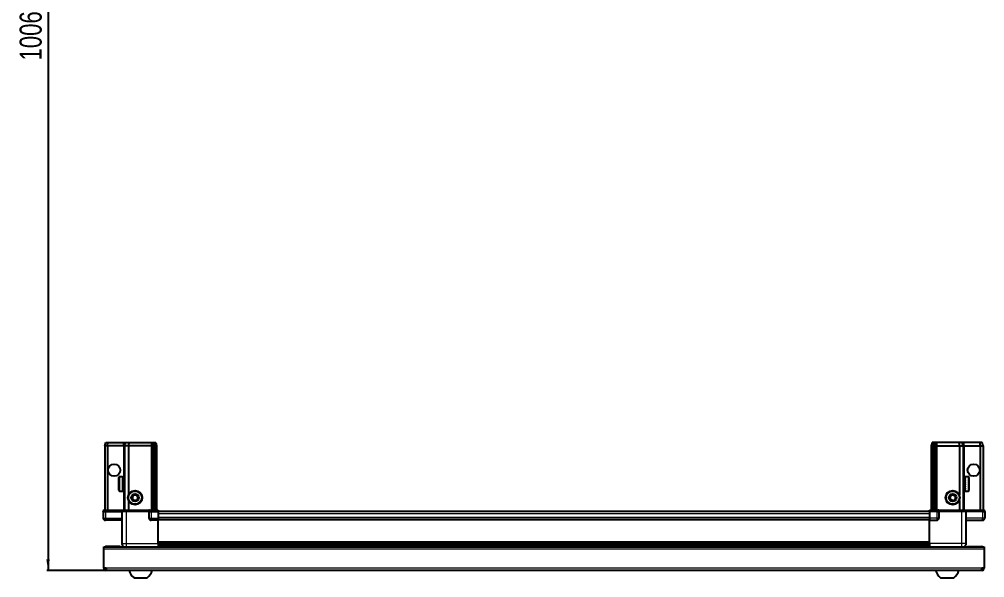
# Model space of a CAD drawing. Header units: millimetres. Extents: x 834 to 3848, y -110 to 2034.
# Drawn here: x 882 to 1758, y -110 to 396 of the extents above; entities that cross this region are included whole.
import ezdxf

# ---------------------------------------------------------------- set-up
doc = ezdxf.new("R2010")
doc.units = ezdxf.units.MM
doc.layers.add('FORMAT', color=7, linetype='Continuous')
doc.styles.add('SLDTEXTSTYLE0', font='TXT', dxfattribs={"width": 0.75})
doc.dimstyles.new('SLDDIMSTYLE0', dxfattribs={"dimtxt": 20, "dimasz": 10, "dimexe": 0, "dimexo": 0.0625, "dimgap": 5, "dimtad": 2, "dimdec": 1, "dimrnd": 1e-09, "dimzin": 12, "dimdsep": 46, "dimtxsty": 'SLDTEXTSTYLE0', "dimsah": 1, "dimcen": 0.09, "dimadec": 0, "dimazin": 3, "dimtfac": 1, "dimtofl": 0, "dimtmove": 0, "dimatfit": 3, "dimfxl": 0, "dimfrac": 2, "dimtolj": 1, "dimtzin": 12, "dimarcsym": 0})

# ---------------------------------------------------------------- blocks, each defined once
blk = doc.blocks.new('_D_8')
at = {"layer": 'FORMAT'}
for p, q in [((959.91, 902.84), (906.82, 902.84)), ((907.82, 902.84), (907.82, -103.86)), ((960.41, -103.86), (906.82, -103.86))]:
    blk.add_line(p, q, dxfattribs=at)
for points in [[(907.82, 902.84), (906.29, 892.84), (909.36, 892.84)], [(907.82, -103.86), (909.36, -93.86), (906.29, -93.86)]]:
    blk.add_solid(points, dxfattribs=at)
at = {"layer": 'FORMAT', "insert": (882.04, 358.85), "char_height": 20, "attachment_point": 1, "rotation": 90, "style": 'SLDTEXTSTYLE0'}
blk.add_mtext('1006,7', dxfattribs=at)

msp = doc.modelspace()

# ---------------------------------------------------------------- linework, layer by layer
at = {"color": 7, "linetype": 'Continuous', "lineweight": 25}
for p, q in [((959.32, 9.14), (960.13, 12.14)), ((959.32, 9.14), (959.32, -49.16)), ((961.82, 9.14), (959.32, 9.14)), ((960.13, 12.14), (961.98, 12.14)), ((961.82, 9.14), (961.98, 12.14)), ((976.32, 9.14), (961.82, 9.14)), ((961.82, 9.14), (961.82, -49.16)), ((961.98, 12.14), (976.32, 12.14)), ((976.32, 12.14), (978.13, 12.14)), ((977.32, 9.14), (976.32, 9.14)), ((977.32, 9.14), (978.13, 12.14)), ((977.32, 9.14), (977.32, -49.16)), ((980.82, 9.14), (977.32, 9.14)), ((978.13, 12.14), (981.16, 12.14)), ((981.16, 12.14), (980.82, 9.14)), ((1001.32, 9.14), (980.82, 9.14)), ((980.82, 9.14), (980.82, -35.36)), ((981.16, 12.14), (1001.32, 12.14)), ((1001.32, 12.14), (1003.13, 12.14)), ((1002.32, 9.14), (1001.32, 9.14)), ((1003.13, 12.14), (1002.32, 9.14)), ((1003.32, 9.14), (1002.32, 9.14)), ((1002.32, 9.14), (1002.32, -49.16)), ((1003.13, 12.14), (1003.87, 12.14)), ((1003.87, 12.14), (1003.32, 9.14)), ((1004.82, 9.14), (1003.32, 9.14)), ((1003.32, 9.14), (1003.32, -49.16)), ((1003.87, 12.14), (1004.37, 12.14)), ((1004.37, 12.14), (1004.82, 9.14)), ((1004.37, 12.14), (1005.52, 12.14)), ((1004.82, 9.14), (1004.82, -49.16)), ((1006.32, 9.14), (1004.82, 9.14)), ((1005.52, 12.14), (1006.32, 9.14)), ((1006.32, 9.14), (1006.32, -49.16)), ((1710.13, 12.14), (1709.32, 9.14)), ((1709.32, 9.14), (1710.82, 9.14)), ((1709.32, 9.14), (1709.32, -49.16)), ((1711.28, 12.14), (1710.13, 12.14)), ((1711.28, 12.14), (1710.82, 9.14)), ((1710.82, 9.14), (1712.32, 9.14)), ((1710.82, 9.14), (1710.82, -49.16)), ((1711.78, 12.14), (1711.28, 12.14)), ((1711.78, 12.14), (1712.32, 9.14)), ((1712.52, 12.14), (1711.78, 12.14)), ((1712.32, 9.14), (1712.32, -49.16)), ((1712.32, 9.14), (1713.32, 9.14)), ((1712.52, 12.14), (1713.32, 9.14)), ((1714.32, 12.14), (1712.52, 12.14)), ((1713.32, 9.14), (1713.32, -49.16)), ((1713.32, 9.14), (1714.32, 9.14)), ((1734.49, 12.14), (1714.32, 12.14)), ((1714.32, 9.14), (1734.82, 9.14)), ((1734.49, 12.14), (1734.82, 9.14)), ((1737.52, 12.14), (1734.49, 12.14)), ((1734.82, 9.14), (1734.82, -35.36)), ((1734.82, 9.14), (1738.32, 9.14)), ((1738.32, 9.14), (1737.52, 12.14)), ((1739.32, 12.14), (1737.52, 12.14)), ((1738.32, 9.14), (1738.32, -49.16)), ((1738.32, 9.14), (1739.32, 9.14)), ((1753.67, 12.14), (1739.32, 12.14)), ((1739.32, 9.14), (1753.82, 9.14)), ((1753.82, 9.14), (1753.67, 12.14)), ((1755.52, 12.14), (1753.67, 12.14)), ((1753.82, 9.14), (1753.82, -49.16)), ((1753.82, 9.14), (1756.32, 9.14)), ((1756.32, 9.14), (1755.52, 12.14)), ((1756.32, 9.14), (1756.32, -49.16)), ((972.12, -31.06), (972.12, -19.66)), ((975.32, -18.86), (972.92, -18.86)), ((975.32, -18.86), (975.32, -18.87)), ((975.32, -18.87), (975.82, -18.87)), ((975.32, -19.06), (975.82, -19.06)), ((975.32, -19.06), (975.32, -19.28)), ((975.32, -19.28), (975.82, -19.28)), ((975.32, -19.85), (975.82, -19.85)), ((975.32, -19.85), (975.32, -20.28)), ((975.32, -20.28), (975.82, -20.28)), ((975.32, -21.19), (975.82, -21.19)), ((975.32, -21.19), (975.32, -21.78)), ((975.32, -21.78), (975.82, -21.78)), ((975.32, -22.93), (975.82, -22.93)), ((975.32, -22.93), (975.32, -23.63)), ((975.32, -23.63), (975.82, -23.63)), ((975.32, -24.91), (975.82, -24.91)), ((975.32, -24.91), (975.32, -25.65)), ((975.32, -25.06), (975.82, -25.06)), ((975.32, -25.56), (975.82, -25.56)), ((975.32, -25.65), (975.82, -25.65)), ((975.82, -19.06), (975.82, -18.87)), ((975.82, -19.28), (975.82, -19.06)), ((975.82, -19.85), (975.82, -19.28)), ((975.82, -20.28), (975.82, -19.85)), ((975.82, -21.19), (975.82, -20.28)), ((975.92, -20.96), (975.82, -20.96)), ((975.82, -21.78), (975.82, -21.19)), ((975.82, -22.93), (975.82, -21.78)), ((975.82, -23.63), (975.82, -22.93)), ((975.82, -24.91), (975.82, -23.63)), ((975.82, -25.06), (975.82, -24.91)), ((975.82, -25.65), (975.82, -25.56)), ((975.82, -26.94), (975.82, -25.65)), ((975.92, -29.76), (975.92, -20.96)), ((976.81, -22.05), (976.32, -21.36)), ((976.32, -29.36), (976.32, -21.36)), ((977.29, -21.36), (976.81, -22.05)), ((976.81, -28.67), (976.81, -22.05)), ((977.32, -21.36), (977.29, -21.36)), ((977.29, -29.36), (977.29, -21.36)), ((1738.36, -21.36), (1738.32, -21.36)), ((1738.84, -22.05), (1738.36, -21.36)), ((1738.36, -21.36), (1738.36, -29.36)), ((1739.32, -21.36), (1738.84, -22.05)), ((1738.84, -22.05), (1738.84, -28.67)), ((1739.32, -21.36), (1739.32, -29.36)), ((1739.82, -20.96), (1739.72, -20.96)), ((1739.72, -20.96), (1739.72, -29.76)), ((1742.72, -18.86), (1739.82, -18.86)), ((1740.32, -18.86), (1739.82, -18.86)), ((1739.82, -18.86), (1739.82, -18.91)), ((1739.82, -18.91), (1739.82, -19.2)), ((1740.32, -18.91), (1739.82, -18.91)), ((1740.32, -19.2), (1739.82, -19.2)), ((1739.82, -19.2), (1739.82, -19.47)), ((1740.32, -19.47), (1739.82, -19.47)), ((1739.82, -19.47), (1739.82, -20.13)), ((1740.32, -20.13), (1739.82, -20.13)), ((1739.82, -20.13), (1739.82, -20.61)), ((1739.82, -20.61), (1739.82, -21.58)), ((1740.32, -20.61), (1739.82, -20.61)), ((1740.32, -21.58), (1739.82, -21.58)), ((1739.82, -21.58), (1739.82, -22.21)), ((1739.82, -22.21), (1739.82, -23.4)), ((1740.32, -22.21), (1739.82, -22.21)), ((1740.32, -23.4), (1739.82, -23.4)), ((1739.82, -23.4), (1739.82, -24.04)), ((1740.32, -24.04), (1739.82, -24.04)), ((1739.82, -24.12), (1739.82, -25.41)), ((1740.32, -24.12), (1739.82, -24.12)), ((1740.32, -25.41), (1739.82, -25.41)), ((1740.32, -25.9), (1739.82, -25.9)), ((1739.82, -25.9), (1739.82, -26.15)), ((1739.82, -26.15), (1739.82, -27.42)), ((1740.32, -26.15), (1739.82, -26.15)), ((1740.32, -18.91), (1740.32, -18.86)), ((1740.32, -19.47), (1740.32, -19.2)), ((1740.32, -20.61), (1740.32, -20.13)), ((1740.32, -22.21), (1740.32, -21.58)), ((1740.32, -24.12), (1740.32, -23.4)), ((1740.32, -26.15), (1740.32, -25.41)), ((1743.52, -19.66), (1743.52, -31.06)), ((972.92, -31.86), (975.32, -31.86)), ((975.32, -26.94), (975.82, -26.94)), ((975.32, -26.94), (975.32, -27.64)), ((975.32, -27.64), (975.82, -27.64)), ((975.32, -28.81), (975.82, -28.81)), ((975.32, -28.81), (975.32, -29.41)), ((975.32, -29.41), (975.82, -29.41)), ((975.32, -30.34), (975.82, -30.34)), ((975.32, -30.34), (975.32, -30.79)), ((975.32, -30.79), (975.82, -30.79)), ((975.32, -31.39), (975.82, -31.39)), ((975.32, -31.39), (975.32, -31.63)), ((975.32, -31.63), (975.82, -31.63)), ((975.32, -31.85), (975.82, -31.85)), ((975.32, -31.85), (975.32, -31.86)), ((975.32, -31.86), (975.82, -31.86)), ((975.82, -27.64), (975.82, -26.94)), ((975.82, -28.81), (975.82, -27.64)), ((975.82, -29.41), (975.82, -28.81)), ((975.82, -30.34), (975.82, -29.41)), ((975.82, -29.76), (975.92, -29.76)), ((975.82, -30.79), (975.82, -30.34)), ((975.82, -31.39), (975.82, -30.79)), ((975.82, -31.63), (975.82, -31.39)), ((975.82, -31.85), (975.82, -31.63)), ((975.82, -31.86), (975.82, -31.85)), ((976.32, -29.36), (976.81, -28.67)), ((976.81, -28.67), (977.29, -29.36)), ((977.29, -29.36), (977.32, -29.36)), ((1738.32, -29.36), (1738.36, -29.36)), ((1738.36, -29.36), (1738.84, -28.67)), ((1738.84, -28.67), (1739.32, -29.36)), ((1739.72, -29.76), (1739.82, -29.76)), ((1740.32, -27.42), (1739.82, -27.42)), ((1739.82, -27.42), (1739.82, -28.11)), ((1739.82, -28.11), (1739.82, -29.22)), ((1740.32, -28.11), (1739.82, -28.11)), ((1740.32, -29.22), (1739.82, -29.22)), ((1739.82, -29.22), (1739.82, -29.79)), ((1739.82, -29.79), (1739.82, -30.65)), ((1740.32, -29.79), (1739.82, -29.79)), ((1740.32, -30.65), (1739.82, -30.65)), ((1739.82, -30.65), (1739.82, -31.05)), ((1739.82, -31.05), (1739.82, -31.56)), ((1740.32, -31.05), (1739.82, -31.05)), ((1740.32, -31.56), (1739.82, -31.56)), ((1739.82, -31.56), (1739.82, -31.74)), ((1739.82, -31.74), (1739.82, -31.86)), ((1740.32, -31.74), (1739.82, -31.74)), ((1739.82, -31.86), (1742.72, -31.86)), ((1740.32, -28.11), (1740.32, -27.42)), ((1740.32, -29.79), (1740.32, -29.22)), ((1740.32, -31.05), (1740.32, -30.65)), ((1740.32, -31.74), (1740.32, -31.56)), ((980.82, -40.36), (980.82, -49.16)), ((1734.82, -40.36), (1734.82, -49.16)), ((958.32, -49.16), (957.82, -50.03)), ((957.82, -50.36), (957.82, -50.03)), ((957.82, -50.36), (959.82, -50.36)), ((957.82, -50.36), (957.82, -56.36)), ((959.82, -49.16), (958.32, -49.16)), ((959.82, -49.16), (974.62, -49.16)), ((974.62, -50.36), (959.82, -50.36)), ((959.82, -50.36), (974.62, -50.36)), ((974.62, -49.16), (974.82, -49.16)), ((974.82, -50.36), (974.62, -50.36)), ((974.82, -50.36), (974.82, -49.16)), ((974.82, -49.16), (978.82, -49.16)), ((978.82, -50.36), (974.82, -50.36)), ((974.82, -50.36), (974.82, -79.36)), ((978.82, -49.16), (999.12, -49.16)), ((999.12, -50.36), (978.82, -50.36)), ((999.12, -49.16), (999.32, -49.16)), ((999.32, -50.36), (999.12, -50.36)), ((999.32, -50.36), (999.32, -49.16)), ((1000, -49.16), (999.32, -49.16)), ((999.32, -50.36), (1001.32, -50.36)), ((999.32, -50.36), (999.32, -56.36)), ((1000, -49.16), (1007.82, -49.16)), ((1007.82, -50.03), (1001.32, -50.03)), ((1007.82, -50.36), (1001.32, -50.36)), ((1001.32, -50.36), (1007.82, -50.36)), ((1007.82, -49.16), (1007.82, -50.03)), ((1007.82, -50.03), (1007.82, -50.03)), ((1007.82, -50.36), (1007.82, -50.03)), ((1007.82, -50.36), (1007.82, -50.36)), ((1007.82, -50.36), (1007.82, -56.36)), ((1707.82, -50.51), (1007.82, -50.51)), ((1707.82, -50.03), (1707.82, -49.16)), ((1707.82, -49.16), (1715.65, -49.16)), ((1714.32, -50.03), (1707.82, -50.03)), ((1707.82, -50.36), (1707.82, -50.03)), ((1714.32, -50.36), (1707.82, -50.36)), ((1707.82, -50.36), (1707.82, -56.36)), ((1714.32, -50.36), (1716.32, -50.36)), ((1716.32, -50.36), (1714.32, -50.36)), ((1716.32, -49.16), (1715.65, -49.16)), ((1716.32, -50.36), (1716.32, -49.16)), ((1716.32, -49.16), (1716.52, -49.16)), ((1716.52, -50.36), (1716.32, -50.36)), ((1716.32, -50.36), (1716.32, -56.36)), ((1716.52, -49.16), (1736.82, -49.16)), ((1736.82, -50.36), (1716.52, -50.36)), ((1736.82, -49.16), (1740.82, -49.16)), ((1740.82, -50.36), (1736.82, -50.36)), ((1740.82, -50.36), (1740.82, -49.16)), ((1740.82, -49.16), (1741.02, -49.16)), ((1741.02, -50.36), (1740.82, -50.36)), ((1740.82, -50.36), (1740.82, -79.36)), ((1741.02, -49.16), (1755.82, -49.16)), ((1755.82, -50.36), (1741.02, -50.36)), ((1757.32, -49.16), (1755.82, -49.16)), ((1755.82, -50.36), (1757.82, -50.36)), ((1757.82, -50.03), (1757.32, -49.16)), ((1757.82, -50.03), (1757.32, -49.16)), ((1757.82, -50.36), (1757.82, -50.03)), ((1757.82, -50.36), (1757.82, -50.03)), ((1757.82, -50.36), (1757.82, -50.36)), ((1757.82, -50.36), (1757.82, -56.36)), ((974.82, -58.36), (959.82, -58.36)), ((1007.82, -58.36), (1001.32, -58.36)), ((1007.82, -56.36), (1007.82, -58.36)), ((1707.82, -57.71), (1007.82, -57.71)), ((1007.82, -79.36), (1007.82, -58.36)), ((1707.82, -56.36), (1707.82, -58.36)), ((1707.82, -58.36), (1714.32, -58.36)), ((1707.82, -79.36), (1707.82, -58.36)), ((1740.82, -58.36), (1755.82, -58.36)), ((958.32, -84.46), (958.32, -82.36)), ((958.32, -82.36), (1757.32, -82.36)), ((958.32, -101.76), (958.32, -84.46)), ((973.32, -82.26), (960.42, -82.26)), ((973.32, -82.26), (973.32, -82.36)), ((1007.82, -80.39), (1707.82, -80.39)), ((1007.82, -80.42), (1707.82, -80.42)), ((1031.7, -82.21), (1007.82, -82.21)), ((1026.32, -82.36), (1026.32, -82.21)), ((1026.36, -82.36), (1026.36, -82.21)), ((1026.63, -82.36), (1026.63, -82.21)), ((1026.9, -82.36), (1026.9, -82.21)), ((1027.55, -82.36), (1027.55, -82.21)), ((1028.01, -82.36), (1028.01, -82.21)), ((1028.98, -82.36), (1028.98, -82.21)), ((1029.6, -82.36), (1029.6, -82.21)), ((1030.78, -82.36), (1030.78, -82.21)), ((1031.44, -82.36), (1031.44, -82.21)), ((1031.5, -82.36), (1031.5, -82.21)), ((1032.79, -82.21), (1031.7, -82.21)), ((1033.52, -82.21), (1032.79, -82.21)), ((1032.79, -82.36), (1032.79, -82.21)), ((1032.79, -82.21), (1032.79, -82.21)), ((1032.8, -82.36), (1032.8, -82.21)), ((1033.3, -82.36), (1033.3, -82.21)), ((1033.53, -82.21), (1033.52, -82.21)), ((1033.53, -82.36), (1033.53, -82.21)), ((1033.95, -82.21), (1033.53, -82.21)), ((1681.7, -82.21), (1033.95, -82.21)), ((1034.8, -82.36), (1034.8, -82.21)), ((1035.49, -82.36), (1035.49, -82.21)), ((1036.62, -82.36), (1036.62, -82.21)), ((1037.19, -82.36), (1037.19, -82.21)), ((1038.06, -82.36), (1038.06, -82.21)), ((1038.47, -82.36), (1038.47, -82.21)), ((1039, -82.36), (1039, -82.21)), ((1039.19, -82.36), (1039.19, -82.21)), ((1039.32, -82.36), (1039.32, -82.21)), ((1676.33, -82.36), (1676.33, -82.21)), ((1676.5, -82.36), (1676.5, -82.21)), ((1676.71, -82.36), (1676.71, -82.21)), ((1677.27, -82.36), (1677.27, -82.21)), ((1677.69, -82.36), (1677.69, -82.21)), ((1678.58, -82.36), (1678.58, -82.21)), ((1679.17, -82.36), (1679.17, -82.21)), ((1680.31, -82.36), (1680.31, -82.21)), ((1681.01, -82.36), (1681.01, -82.21)), ((1682.29, -82.21), (1681.7, -82.21)), ((1683.02, -82.21), (1682.29, -82.21)), ((1682.29, -82.36), (1682.29, -82.21)), ((1682.29, -82.21), (1682.29, -82.21)), ((1682.46, -82.36), (1682.46, -82.21)), ((1682.96, -82.36), (1682.96, -82.21)), ((1683.03, -82.21), (1683.02, -82.21)), ((1683.03, -82.36), (1683.03, -82.21)), ((1683.95, -82.21), (1683.03, -82.21)), ((1707.82, -82.21), (1683.95, -82.21)), ((1684.32, -82.36), (1684.32, -82.21)), ((1685.02, -82.36), (1685.02, -82.21)), ((1686.2, -82.36), (1686.2, -82.21)), ((1686.81, -82.36), (1686.81, -82.21)), ((1687.75, -82.36), (1687.75, -82.21)), ((1688.2, -82.36), (1688.2, -82.21)), ((1688.82, -82.36), (1688.82, -82.21)), ((1689.07, -82.36), (1689.07, -82.21)), ((1689.3, -82.36), (1689.3, -82.21)), ((1689.32, -82.36), (1689.32, -82.21)), ((1742.32, -82.26), (1755.22, -82.26)), ((1742.32, -82.26), (1742.32, -82.36)), ((1757.32, -82.36), (1757.32, -84.46)), ((1757.32, -84.46), (1757.32, -101.76)), ((960.42, -101.76), (958.32, -101.76)), ((960.42, -101.76), (960.42, -103.86)), ((1755.22, -103.86), (960.42, -103.86)), ((1757.32, -101.76), (1755.22, -101.76)), ((1755.22, -103.86), (1755.22, -101.76)), ((985.82, -110.46), (997.82, -110.46)), ((1717.82, -110.46), (1729.82, -110.46))]:
    msp.add_line(p, q, dxfattribs=at)
at = {"color": 8, "linetype": 'Continuous', "lineweight": 18}
for p, q in [((976.32, 9.14), (976.32, 12.14)), ((976.32, 9.14), (976.32, -21.36)), ((1001.32, 12.14), (1001.32, 9.14)), ((1001.32, 9.14), (1001.32, -49.16)), ((1714.32, 12.14), (1714.32, 9.14)), ((1714.32, 9.14), (1714.32, -49.16)), ((1739.32, 9.14), (1739.32, 12.14)), ((1739.32, 9.14), (1739.32, -21.36)), ((972.92, -31.86), (972.92, -18.86)), ((1742.72, -18.86), (1742.72, -31.86)), ((976.32, -29.36), (976.32, -49.16)), ((1739.32, -29.36), (1739.32, -49.16)), ((959.82, -50.36), (959.82, -49.16)), ((959.82, -50.36), (959.82, -56.36)), ((974.62, -50.36), (974.62, -49.16)), ((978.82, -50.36), (978.82, -49.16)), ((978.82, -50.36), (978.82, -79.36)), ((999.12, -50.36), (999.12, -49.16)), ((1001.32, -50.36), (1001.32, -50.03)), ((1001.32, -50.36), (1001.32, -56.36)), ((1007.82, -50.36), (1007.82, -50.03)), ((1707.82, -52.51), (1007.82, -52.51)), ((1714.32, -50.36), (1714.32, -50.03)), ((1714.32, -50.36), (1714.32, -56.36)), ((1716.52, -49.16), (1716.52, -50.36)), ((1736.82, -50.36), (1736.82, -49.16)), ((1736.82, -50.36), (1736.82, -79.36)), ((1741.02, -49.16), (1741.02, -50.36)), ((1755.82, -50.36), (1755.82, -49.16)), ((1755.82, -50.36), (1755.82, -56.36)), ((957.82, -56.36), (959.82, -56.36)), ((959.82, -56.36), (974.82, -56.36)), ((959.82, -58.36), (959.82, -56.36)), ((999.32, -56.36), (1001.32, -56.36)), ((1001.32, -56.36), (1007.82, -56.36)), ((1001.32, -56.36), (1001.32, -58.36)), ((1707.82, -55.71), (1007.82, -55.71)), ((1707.82, -58.36), (1007.82, -58.36)), ((1714.32, -56.36), (1707.82, -56.36)), ((1714.32, -56.36), (1714.32, -58.36)), ((1716.32, -56.36), (1714.32, -56.36)), ((1755.82, -56.36), (1740.82, -56.36)), ((1755.82, -58.36), (1755.82, -56.36)), ((1757.82, -56.36), (1755.82, -56.36)), ((1007.82, -77.77), (1707.82, -77.77)), ((1757.32, -84.46), (958.32, -84.46)), ((960.42, -82.36), (960.42, -82.26)), ((978.82, -79.36), (1007.82, -79.36)), ((1707.82, -79.18), (1007.82, -79.18)), ((1007.82, -81.63), (1707.82, -81.63)), ((1736.82, -79.36), (1707.82, -79.36)), ((1755.22, -82.36), (1755.22, -82.26)), ((1755.22, -101.76), (960.42, -101.76))]:
    msp.add_line(p, q, dxfattribs=at)
at = {"color": 7, "linetype": 'Continuous', "lineweight": 25, "flags": 128}
for points in [[(960.42, -82.26), (960.01, -82.3), (959.78, -82.36)], [(1755.86, -82.36), (1755.63, -82.3), (1755.22, -82.26)]]:
    msp.add_lwpolyline(points, dxfattribs=at)
at = {"color": 7, "linetype": 'Continuous', "lineweight": 25}
for centre, radius in [((967.82, -12.86), 5.5), ((1747.82, -12.86), 5.5), ((986.82, -37.86), 6.5), ((986.82, -37.86), 3.46), ((1728.82, -37.86), 6.5), ((1728.82, -37.86), 3.46)]:
    msp.add_circle(centre, radius, dxfattribs=at)
at = {"color": 8, "linetype": 'Continuous', "lineweight": 18}
for centre in [(986.82, -37.86), (1728.82, -37.86)]:
    msp.add_circle(centre, 5.7, dxfattribs=at)
at = {"color": 7, "linetype": 'Continuous', "lineweight": 25}
for centre, radius, start, end in [((972.92, -19.66), 0.8, 90, 180), ((976.32, -20.96), 0.4, 180, 270), ((1739.32, -20.96), 0.4, 270, 0), ((1742.72, -19.66), 0.8, 360, 90), ((972.92, -31.06), 0.8, 180, 270), ((976.32, -29.76), 0.4, 90, 180), ((1739.32, -29.76), 0.4, 360, 90), ((1742.72, -31.06), 0.8, 270, 0), ((986.82, -37.86), 2.5, 147.37605, 207.37605), ((986.82, -37.86), 2.5, 207.37605, 267.37605), ((986.82, -37.86), 2.5, 87.37605, 147.37605), ((986.82, -37.86), 2.5, 267.37605, 327.37605), ((986.82, -37.86), 2.5, 27.37605, 87.37605), ((986.82, -37.86), 2.5, 327.37605, 27.37605), ((1728.82, -37.86), 2.5, 134.67671, 194.67671), ((1728.82, -37.86), 2.5, 194.67671, 254.67671), ((1728.82, -37.86), 2.5, 74.67671, 134.67671), ((1728.82, -37.86), 2.5, 254.67671, 314.67671), ((1728.82, -37.86), 2.5, 14.67671, 74.67671), ((1728.82, -37.86), 2.5, 314.67671, 14.67671), ((959.82, -56.36), 2, 180, 270), ((1001.32, -56.36), 2, 180, 270), ((1714.32, -56.36), 2, 270, 0), ((1755.82, -56.36), 2, 270, 0), ((960.42, -101.76), 2.1, 180, 270), ((960.42, -101.76), 0.6, 180, 270), ((992.85, -100.84), 11.91, 194.70035, 233.8734), ((990.8, -100.84), 11.91, 306.1266, 345.29965), ((1724.85, -100.84), 11.91, 194.70035, 233.8734), ((1722.8, -100.84), 11.91, 306.1266, 345.29965), ((1755.22, -101.76), 2.1, 270, 0), ((1755.22, -101.76), 0.6, 270, 0)]:
    msp.add_arc(centre, radius, start, end, dxfattribs=at)
for centre, start_param, end_param in [((1001.32, -46.57), 2.418858, 3.141593), ((1714.32, -46.57), 3.141593, 3.864327)]:
    msp.add_ellipse(centre, major_axis=(0, 3.46), ratio=0.57735, start_param=start_param, end_param=end_param, dxfattribs=at)
for points, knots in [([(983.94, -37.73), (984.22, -37.3), (984.74, -36.49), (985.26, -35.68), (985.5, -35.3)], [0, 0, 0, 0, 0.534686, 1, 1, 1, 1]), ([(985.27, -40.3), (985.21, -40.18), (984.94, -39.65), (984.48, -38.77), (984.1, -38.04), (983.94, -37.73)], [0, 0, 0, 0, 0.133125, 0.637099, 1, 1, 1, 1]), ([(988.15, -40.43), (987.64, -40.4), (986.67, -40.36), (985.71, -40.32), (985.27, -40.3)], [0, 0, 0, 0, 0.534686, 1, 1, 1, 1]), ([(985.5, -35.3), (986.01, -35.32), (986.98, -35.37), (987.93, -35.41), (988.38, -35.43)], [0, 0, 0, 0, 0.534686, 1, 1, 1, 1]), ([(989.71, -38), (989.43, -38.43), (988.91, -39.24), (988.39, -40.05), (988.15, -40.43)], [0, 0, 0, 0, 0.534686, 1, 1, 1, 1]), ([(988.38, -35.43), (988.54, -35.74), (988.92, -36.47), (989.38, -37.35), (989.65, -37.89), (989.71, -38)], [0, 0, 0, 0, 0.362901, 0.866875, 1, 1, 1, 1]), ([(1726.04, -37.1), (1726.41, -36.74), (1727.09, -36.06), (1727.78, -35.39), (1728.09, -35.07)], [0, 0, 0, 0, 0.5346859, 1, 1, 1, 1]), ([(1726.77, -39.89), (1726.68, -39.56), (1726.48, -38.76), (1726.22, -37.8), (1726.07, -37.22), (1726.04, -37.1)], [0, 0, 0, 0, 0.362901, 0.866875, 1, 1, 1, 1]), ([(1729.56, -40.66), (1729.06, -40.52), (1728.13, -40.27), (1727.2, -40.01), (1726.77, -39.89)], [0, 0, 0, 0, 0.534686, 1, 1, 1, 1]), ([(1728.09, -35.07), (1728.59, -35.21), (1729.52, -35.46), (1730.45, -35.72), (1730.88, -35.83)], [0, 0, 0, 0, 0.534686, 1, 1, 1, 1]), ([(1731.61, -38.63), (1731.24, -38.99), (1730.56, -39.67), (1729.87, -40.34), (1729.56, -40.66)], [0, 0, 0, 0, 0.534686, 1, 1, 1, 1]), ([(1730.88, -35.83), (1730.91, -35.96), (1731.06, -36.53), (1731.31, -37.5), (1731.52, -38.29), (1731.61, -38.63)], [0, 0, 0, 0, 0.133125, 0.637099, 1, 1, 1, 1]), ([(974.82, -79.36), (974.87, -79.8), (974.94, -80.48), (975.38, -81.3), (975.84, -81.85), (976.24, -82.21), (976.5, -82.34), (976.55, -82.36)], [0, 0, 0, 0, 0.363018, 0.558438, 0.758004, 0.95757, 1, 1, 1, 1]), ([(1007.82, -79.36), (1007.82, -79.76), (1007.82, -80.55), (1007.82, -81.57), (1007.82, -82.2), (1007.82, -82.35), (1007.82, -82.36)], [0, 0, 0, 0, 0.32552, 0.65104, 0.97656, 1, 1, 1, 1]), ([(1707.82, -79.36), (1707.82, -79.76), (1707.82, -80.55), (1707.82, -81.57), (1707.82, -82.2), (1707.82, -82.35), (1707.82, -82.36)], [0, 0, 0, 0, 0.3255201, 0.6510403, 0.9765604, 1, 1, 1, 1]), ([(1740.82, -79.36), (1740.78, -79.8), (1740.71, -80.48), (1740.27, -81.3), (1739.81, -81.85), (1739.41, -82.21), (1739.15, -82.34), (1739.1, -82.36)], [0, 0, 0, 0, 0.363018, 0.558438, 0.758004, 0.95757, 1, 1, 1, 1])]:
    msp.add_open_spline(points, degree=3, knots=knots, dxfattribs=at)
at = {"color": 8, "linetype": 'Continuous', "lineweight": 18}
for points in [[(974.82, -79.36), (974.88, -79.36), (975, -79.36), (975.93, -79.36), (977.25, -79.36), (978.3, -79.36), (978.82, -79.36)], [(1740.82, -79.36), (1740.76, -79.36), (1740.64, -79.36), (1739.72, -79.36), (1738.4, -79.36), (1737.35, -79.36), (1736.82, -79.36)]]:
    msp.add_open_spline(points, degree=3, dxfattribs=at)
for points in [[(978.82, -79.36), (978.82, -79.8), (978.82, -80.48), (978.82, -81.3), (978.82, -81.85), (978.82, -82.21), (978.82, -82.34), (978.82, -82.36)], [(1736.82, -79.36), (1736.82, -79.8), (1736.82, -80.48), (1736.82, -81.3), (1736.82, -81.85), (1736.82, -82.21), (1736.82, -82.34), (1736.82, -82.36)]]:
    msp.add_open_spline(points, degree=3, knots=[0, 0, 0, 0, 0.363018, 0.558438, 0.758004, 0.95757, 1, 1, 1, 1], dxfattribs=at)

# ---------------------------------------------------------------- dimensions: what is measured, and where the dimension line sits
at = {"layer": 'FORMAT'}
dim = msp.add_linear_dim(base=(907.82, -103.86), p1=(959.92, 902.84), p2=(960.42, -103.86), angle=90, dimstyle='SLDDIMSTYLE0', dxfattribs=at)
dim.commit()
dim.dimension.update_dxf_attribs({"geometry": '_D_8', "text_midpoint": (907.82, 399.49), "dimtype": 160})

doc.saveas('drawing.dxf')
